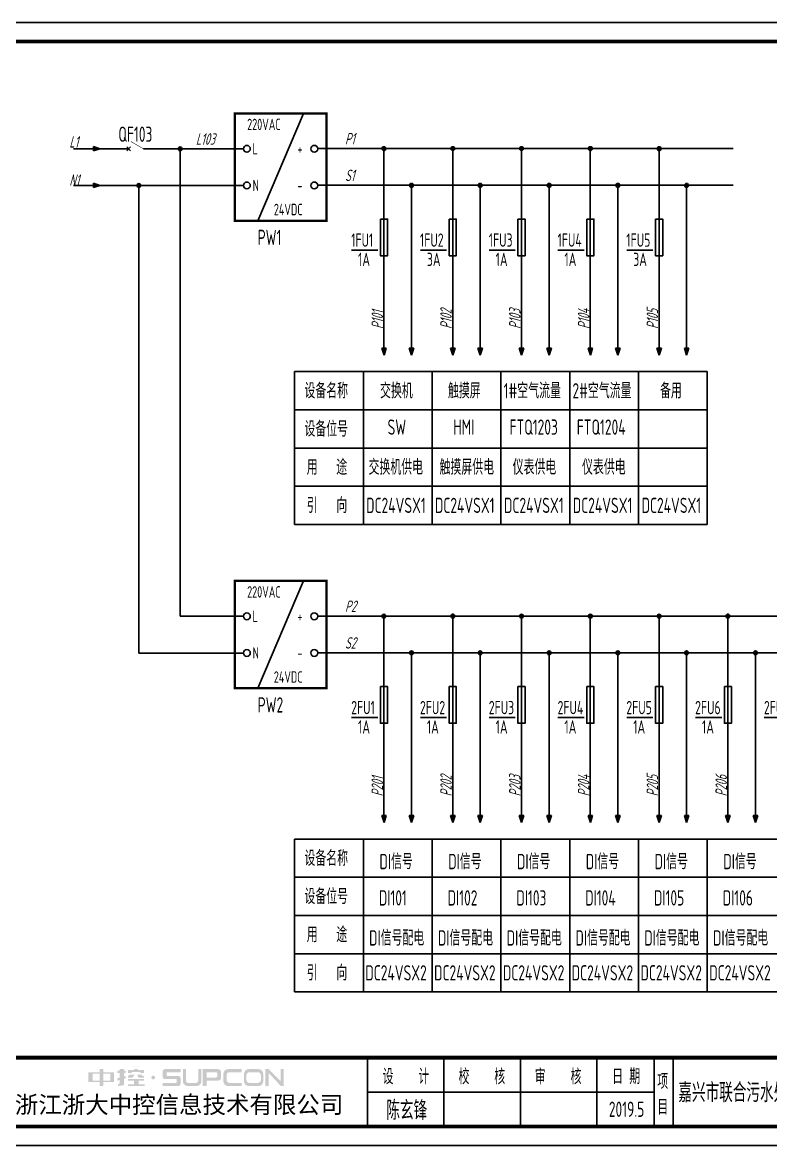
# Model space of a CAD drawing. Header units: millimetres. Extents: x 30557 to 235556, y -116603 to -73383.
# Drawn here: x 59918 to 61875, y -76323 to -73383 of the extents above; entities that cross this region are included whole.
import ezdxf
from ezdxf.enums import TextEntityAlignment as Align

# ---------------------------------------------------------------- set-up
doc = ezdxf.new("R2010")
doc.units = ezdxf.units.MM
doc.layers.add('1', color=3, linetype='Continuous')
doc.layers.add('AXIS', color=4, linetype='Continuous')
doc.layers.add('_Drawing', color=7, linetype='Continuous', lineweight=25)
doc.styles.add('supcon', font='sceie.shx', dxfattribs={"width": 0.75, "height": 40, "bigfont": 'sceic.shx'})
doc.styles.add('Title', font='', dxfattribs={"height": 45})
doc.styles.get('Title').set_extended_font_data('SimHei')

# ---------------------------------------------------------------- blocks, each defined once
blk = doc.blocks.new('中控·SUPCON')
at = {"linetype": 'Continuous'}
h = blk.add_hatch(color=2, dxfattribs=at)
h.dxf.hatch_style = 1
h.paths.add_polyline_path([(34, 33), (20, 33), (20, 37), (15, 37), (15, 36), (15, 33), (0, 33), (0, 20), (13, 20), (15, 20), (15, 15), (20, 15), (20, 20), (22, 20), (34, 20)])
h.paths.add_polyline_path([(20, 30), (20, 31), (29, 31), (29, 22), (20, 22)], flags=16)
h.paths.add_polyline_path([(15, 30), (15, 22), (6, 22), (6, 31), (15, 31)], flags=16)
h.paths.add_polyline_path([(47, 32), (49, 32), (49, 35), (47, 35), (47, 37), (41, 37), (41, 35), (38, 35), (38, 32), (41, 32), (41, 25.8), (38, 25), (38, 22), (41, 22.8), (41, 18.3), (39, 17), (39, 15), (47, 16), (47, 24.5), (49, 25), (49, 28), (47, 27.5)])
h.paths.add_polyline_path([(61, 30), (55, 30), (52, 28), (52, 26), (58, 26)])
h.paths.add_polyline_path([(73, 28), (71, 28), (70, 30), (64, 30), (66, 26), (73, 26)])
h.paths.add_polyline_path([(73, 36), (64.6, 36), (64.6, 37), (60.4, 37), (60.4, 36), (52, 36), (52, 32), (56.8, 32), (56.8, 33.1), (68.2, 33.1), (68.2, 32), (73, 32)])
h.paths.add_polyline_path([(66, 22), (73, 22), (73, 24), (52, 24), (52, 22), (60, 22), (60, 17), (52, 17), (52, 15), (74, 15), (74, 17), (66, 17)])
h.paths.add_polyline_path([(82.7, 26.1, 1), (87.6, 26.1, 1)])
h.paths.add_polyline_path([(118, 28), (103.5, 28, -0.414214), (102.5, 29), (102.5, 32, -0.414214), (103.5, 33), (121, 33), (121, 37), (100.5, 37, 0.414214), (97.5, 34), (97.5, 27, 0.414214), (100.5, 24), (115, 24, -0.414214), (116, 23), (116, 20, -0.414214), (115, 19), (97.5, 19), (97.5, 15), (118, 15, 0.414214), (121, 18), (121, 25, 0.414214)])
h.paths.add_polyline_path([(128, 37), (124, 37), (124, 36), (124, 21, 0.414214), (130, 15), (142, 15, 0.414214), (148, 21), (148, 37), (144, 37), (144, 22, -0.414214), (141, 19), (131, 19, -0.414214), (128, 22)])
h.paths.add_polyline_path([(174, 26), (174, 33, 0.414214), (170, 37), (150, 37), (150, 36), (150, 15), (155, 15), (155, 22), (170, 22, 0.414214)])
h.paths.add_polyline_path([(167, 26), (155, 26), (155, 33), (167, 33, -0.414214), (169, 31), (169, 28, -0.414214)], flags=16)
h.paths.add_polyline_path([(201, 19), (185, 19, -0.414214), (181, 23), (181, 29, -0.414214), (185, 33), (201, 33), (201, 37), (183, 37, 0.414214), (177, 31), (177, 21, 0.414214), (183, 15), (201, 15)])
h.paths.add_polyline_path([(229, 21), (229, 31, 0.414214), (223, 37), (210, 37, 0.414214), (204, 31), (204, 21, 0.414214), (210, 15), (223, 15, 0.414214)])
h.paths.add_polyline_path([(207, 23), (207, 29, -0.414214), (211, 33), (222, 33, -0.414214), (226, 29), (226, 23, -0.414214), (222, 19), (211, 19, -0.414214)], flags=16)
h.paths.add_polyline_path([(236, 32.1), (252, 15), (256, 15), (256, 37), (252, 37), (252, 21), (236, 37), (232, 37), (232, 36), (232, 15), (236, 15)])
h = blk.add_hatch(color=2, dxfattribs=at)
h.dxf.hatch_style = 1
h.paths.add_polyline_path([(34, 33), (20, 33), (20, 37), (15, 37), (15, 36), (15, 33), (0, 33), (0, 20), (13, 20), (15, 20), (15, 15), (20, 15), (20, 20), (22, 20), (34, 20)])
h.paths.add_polyline_path([(20, 30), (20, 31), (29, 31), (29, 22), (20, 22)], flags=16)
h.paths.add_polyline_path([(15, 30), (15, 22), (6, 22), (6, 31), (15, 31)], flags=16)
h.paths.add_polyline_path([(47, 32), (49, 32), (49, 35), (47, 35), (47, 37), (41, 37), (41, 35), (38, 35), (38, 32), (41, 32), (41, 25.8), (38, 25), (38, 22), (41, 22.8), (41, 18.3), (39, 17), (39, 15), (47, 16), (47, 24.5), (49, 25), (49, 28), (47, 27.5)])
h.paths.add_polyline_path([(61, 30), (55, 30), (52, 28), (52, 26), (58, 26)])
h.paths.add_polyline_path([(73, 28), (71, 28), (70, 30), (64, 30), (66, 26), (73, 26)])
h.paths.add_polyline_path([(73, 36), (64.6, 36), (64.6, 37), (60.4, 37), (60.4, 36), (52, 36), (52, 32), (56.8, 32), (56.8, 33.1), (68.2, 33.1), (68.2, 32), (73, 32)])
h.paths.add_polyline_path([(66, 22), (73, 22), (73, 24), (52, 24), (52, 22), (60, 22), (60, 17), (52, 17), (52, 15), (74, 15), (74, 17), (66, 17)])
h.paths.add_polyline_path([(82.7, 26.1, 1), (87.6, 26.1, 1)])
h.paths.add_polyline_path([(118, 28), (103.5, 28, -0.414214), (102.5, 29), (102.5, 32, -0.414214), (103.5, 33), (121, 33), (121, 37), (100.5, 37, 0.414214), (97.5, 34), (97.5, 27, 0.414214), (100.5, 24), (115, 24, -0.414214), (116, 23), (116, 20, -0.414214), (115, 19), (97.5, 19), (97.5, 15), (118, 15, 0.414214), (121, 18), (121, 25, 0.414214)])
h.paths.add_polyline_path([(128, 37), (124, 37), (124, 36), (124, 21, 0.414214), (130, 15), (142, 15, 0.414214), (148, 21), (148, 37), (144, 37), (144, 22, -0.414214), (141, 19), (131, 19, -0.414214), (128, 22)])
h.paths.add_polyline_path([(174, 26), (174, 33, 0.414214), (170, 37), (150, 37), (150, 36), (150, 15), (155, 15), (155, 22), (170, 22, 0.414214)])
h.paths.add_polyline_path([(167, 26), (155, 26), (155, 33), (167, 33, -0.414214), (169, 31), (169, 28, -0.414214)], flags=16)
h.paths.add_polyline_path([(201, 19), (185, 19, -0.414214), (181, 23), (181, 29, -0.414214), (185, 33), (201, 33), (201, 37), (183, 37, 0.414214), (177, 31), (177, 21, 0.414214), (183, 15), (201, 15)])
h.paths.add_polyline_path([(229, 21), (229, 31, 0.414214), (223, 37), (210, 37, 0.414214), (204, 31), (204, 21, 0.414214), (210, 15), (223, 15, 0.414214)])
h.paths.add_polyline_path([(207, 23), (207, 29, -0.414214), (211, 33), (222, 33, -0.414214), (226, 29), (226, 23, -0.414214), (222, 19), (211, 19, -0.414214)], flags=16)
h.paths.add_polyline_path([(236, 32.1), (252, 15), (256, 15), (256, 37), (252, 37), (252, 21), (236, 37), (232, 37), (232, 36), (232, 15), (236, 15)])
h = blk.add_hatch(color=2, dxfattribs=at)
h.dxf.hatch_style = 1
h.paths.add_polyline_path([(34, 33), (20, 33), (20, 37), (15, 37), (15, 36), (15, 33), (0, 33), (0, 20), (13, 20), (15, 20), (15, 15), (20, 15), (20, 20), (22, 20), (34, 20)])
h.paths.add_polyline_path([(20, 30), (20, 31), (29, 31), (29, 22), (20, 22)], flags=16)
h.paths.add_polyline_path([(15, 30), (15, 22), (6, 22), (6, 31), (15, 31)], flags=16)
h.paths.add_polyline_path([(47, 32), (49, 32), (49, 35), (47, 35), (47, 37), (41, 37), (41, 35), (38, 35), (38, 32), (41, 32), (41, 25.8), (38, 25), (38, 22), (41, 22.8), (41, 18.3), (39, 17), (39, 15), (47, 16), (47, 24.5), (49, 25), (49, 28), (47, 27.5)])
h.paths.add_polyline_path([(61, 30), (55, 30), (52, 28), (52, 26), (58, 26)])
h.paths.add_polyline_path([(73, 28), (71, 28), (70, 30), (64, 30), (66, 26), (73, 26)])
h.paths.add_polyline_path([(73, 36), (64.6, 36), (64.6, 37), (60.4, 37), (60.4, 36), (52, 36), (52, 32), (56.8, 32), (56.8, 33.1), (68.2, 33.1), (68.2, 32), (73, 32)])
h.paths.add_polyline_path([(66, 22), (73, 22), (73, 24), (52, 24), (52, 22), (60, 22), (60, 17), (52, 17), (52, 15), (74, 15), (74, 17), (66, 17)])
h.paths.add_polyline_path([(82.7, 26.1, 1), (87.6, 26.1, 1)])
h.paths.add_polyline_path([(118, 28), (103.5, 28, -0.414214), (102.5, 29), (102.5, 32, -0.414214), (103.5, 33), (121, 33), (121, 37), (100.5, 37, 0.414214), (97.5, 34), (97.5, 27, 0.414214), (100.5, 24), (115, 24, -0.414214), (116, 23), (116, 20, -0.414214), (115, 19), (97.5, 19), (97.5, 15), (118, 15, 0.414214), (121, 18), (121, 25, 0.414214)])
h.paths.add_polyline_path([(128, 37), (124, 37), (124, 36), (124, 21, 0.414214), (130, 15), (142, 15, 0.414214), (148, 21), (148, 37), (144, 37), (144, 22, -0.414214), (141, 19), (131, 19, -0.414214), (128, 22)])
h.paths.add_polyline_path([(174, 26), (174, 33, 0.414214), (170, 37), (150, 37), (150, 36), (150, 15), (155, 15), (155, 22), (170, 22, 0.414214)])
h.paths.add_polyline_path([(167, 26), (155, 26), (155, 33), (167, 33, -0.414214), (169, 31), (169, 28, -0.414214)], flags=16)
h.paths.add_polyline_path([(201, 19), (185, 19, -0.414214), (181, 23), (181, 29, -0.414214), (185, 33), (201, 33), (201, 37), (183, 37, 0.414214), (177, 31), (177, 21, 0.414214), (183, 15), (201, 15)])
h.paths.add_polyline_path([(229, 21), (229, 31, 0.414214), (223, 37), (210, 37, 0.414214), (204, 31), (204, 21, 0.414214), (210, 15), (223, 15, 0.414214)])
h.paths.add_polyline_path([(207, 23), (207, 29, -0.414214), (211, 33), (222, 33, -0.414214), (226, 29), (226, 23, -0.414214), (222, 19), (211, 19, -0.414214)], flags=16)
h.paths.add_polyline_path([(236, 32.1), (252, 15), (256, 15), (256, 37), (252, 37), (252, 21), (236, 37), (232, 37), (232, 36), (232, 15), (236, 15)])
h = blk.add_hatch(color=2, dxfattribs=at)
h.dxf.hatch_style = 1
h.paths.add_polyline_path([(34, 33), (20, 33), (20, 37), (15, 37), (15, 36), (15, 33), (0, 33), (0, 20), (13, 20), (15, 20), (15, 15), (20, 15), (20, 20), (22, 20), (34, 20)])
h.paths.add_polyline_path([(20, 30), (20, 31), (29, 31), (29, 22), (20, 22)], flags=16)
h.paths.add_polyline_path([(15, 30), (15, 22), (6, 22), (6, 31), (15, 31)], flags=16)
h.paths.add_polyline_path([(47, 32), (49, 32), (49, 35), (47, 35), (47, 37), (41, 37), (41, 35), (38, 35), (38, 32), (41, 32), (41, 25.8), (38, 25), (38, 22), (41, 22.8), (41, 18.3), (39, 17), (39, 15), (47, 16), (47, 24.5), (49, 25), (49, 28), (47, 27.5)])
h.paths.add_polyline_path([(61, 30), (55, 30), (52, 28), (52, 26), (58, 26)])
h.paths.add_polyline_path([(73, 28), (71, 28), (70, 30), (64, 30), (66, 26), (73, 26)])
h.paths.add_polyline_path([(73, 36), (64.6, 36), (64.6, 37), (60.4, 37), (60.4, 36), (52, 36), (52, 32), (56.8, 32), (56.8, 33.1), (68.2, 33.1), (68.2, 32), (73, 32)])
h.paths.add_polyline_path([(66, 22), (73, 22), (73, 24), (52, 24), (52, 22), (60, 22), (60, 17), (52, 17), (52, 15), (74, 15), (74, 17), (66, 17)])
h.paths.add_polyline_path([(82.7, 26.1, 1), (87.6, 26.1, 1)])
h.paths.add_polyline_path([(118, 28), (103.5, 28, -0.414214), (102.5, 29), (102.5, 32, -0.414214), (103.5, 33), (121, 33), (121, 37), (100.5, 37, 0.414214), (97.5, 34), (97.5, 27, 0.414214), (100.5, 24), (115, 24, -0.414214), (116, 23), (116, 20, -0.414214), (115, 19), (97.5, 19), (97.5, 15), (118, 15, 0.414214), (121, 18), (121, 25, 0.414214)])
h.paths.add_polyline_path([(128, 37), (124, 37), (124, 36), (124, 21, 0.414214), (130, 15), (142, 15, 0.414214), (148, 21), (148, 37), (144, 37), (144, 22, -0.414214), (141, 19), (131, 19, -0.414214), (128, 22)])
h.paths.add_polyline_path([(174, 26), (174, 33, 0.414214), (170, 37), (150, 37), (150, 36), (150, 15), (155, 15), (155, 22), (170, 22, 0.414214)])
h.paths.add_polyline_path([(167, 26), (155, 26), (155, 33), (167, 33, -0.414214), (169, 31), (169, 28, -0.414214)], flags=16)
h.paths.add_polyline_path([(201, 19), (185, 19, -0.414214), (181, 23), (181, 29, -0.414214), (185, 33), (201, 33), (201, 37), (183, 37, 0.414214), (177, 31), (177, 21, 0.414214), (183, 15), (201, 15)])
h.paths.add_polyline_path([(229, 21), (229, 31, 0.414214), (223, 37), (210, 37, 0.414214), (204, 31), (204, 21, 0.414214), (210, 15), (223, 15, 0.414214)])
h.paths.add_polyline_path([(207, 23), (207, 29, -0.414214), (211, 33), (222, 33, -0.414214), (226, 29), (226, 23, -0.414214), (222, 19), (211, 19, -0.414214)], flags=16)
h.paths.add_polyline_path([(236, 32.1), (252, 15), (256, 15), (256, 37), (252, 37), (252, 21), (236, 37), (232, 37), (232, 36), (232, 15), (236, 15)])
h = blk.add_hatch(color=2, dxfattribs=at)
h.dxf.hatch_style = 1
h.paths.add_polyline_path([(34, 33), (20, 33), (20, 37), (15, 37), (15, 36), (15, 33), (0, 33), (0, 20), (13, 20), (15, 20), (15, 15), (20, 15), (20, 20), (22, 20), (34, 20)])
h.paths.add_polyline_path([(20, 30), (20, 31), (29, 31), (29, 22), (20, 22)], flags=16)
h.paths.add_polyline_path([(15, 30), (15, 22), (6, 22), (6, 31), (15, 31)], flags=16)
h.paths.add_polyline_path([(47, 32), (49, 32), (49, 35), (47, 35), (47, 37), (41, 37), (41, 35), (38, 35), (38, 32), (41, 32), (41, 25.8), (38, 25), (38, 22), (41, 22.8), (41, 18.3), (39, 17), (39, 15), (47, 16), (47, 24.5), (49, 25), (49, 28), (47, 27.5)])
h.paths.add_polyline_path([(61, 30), (55, 30), (52, 28), (52, 26), (58, 26)])
h.paths.add_polyline_path([(73, 28), (71, 28), (70, 30), (64, 30), (66, 26), (73, 26)])
h.paths.add_polyline_path([(73, 36), (64.6, 36), (64.6, 37), (60.4, 37), (60.4, 36), (52, 36), (52, 32), (56.8, 32), (56.8, 33.1), (68.2, 33.1), (68.2, 32), (73, 32)])
h.paths.add_polyline_path([(66, 22), (73, 22), (73, 24), (52, 24), (52, 22), (60, 22), (60, 17), (52, 17), (52, 15), (74, 15), (74, 17), (66, 17)])
h.paths.add_polyline_path([(82.7, 26.1, 1), (87.6, 26.1, 1)])
h.paths.add_polyline_path([(118, 28), (103.5, 28, -0.414214), (102.5, 29), (102.5, 32, -0.414214), (103.5, 33), (121, 33), (121, 37), (100.5, 37, 0.414214), (97.5, 34), (97.5, 27, 0.414214), (100.5, 24), (115, 24, -0.414214), (116, 23), (116, 20, -0.414214), (115, 19), (97.5, 19), (97.5, 15), (118, 15, 0.414214), (121, 18), (121, 25, 0.414214)])
h.paths.add_polyline_path([(128, 37), (124, 37), (124, 36), (124, 21, 0.414214), (130, 15), (142, 15, 0.414214), (148, 21), (148, 37), (144, 37), (144, 22, -0.414214), (141, 19), (131, 19, -0.414214), (128, 22)])
h.paths.add_polyline_path([(174, 26), (174, 33, 0.414214), (170, 37), (150, 37), (150, 36), (150, 15), (155, 15), (155, 22), (170, 22, 0.414214)])
h.paths.add_polyline_path([(167, 26), (155, 26), (155, 33), (167, 33, -0.414214), (169, 31), (169, 28, -0.414214)], flags=16)
h.paths.add_polyline_path([(201, 19), (185, 19, -0.414214), (181, 23), (181, 29, -0.414214), (185, 33), (201, 33), (201, 37), (183, 37, 0.414214), (177, 31), (177, 21, 0.414214), (183, 15), (201, 15)])
h.paths.add_polyline_path([(229, 21), (229, 31, 0.414214), (223, 37), (210, 37, 0.414214), (204, 31), (204, 21, 0.414214), (210, 15), (223, 15, 0.414214)])
h.paths.add_polyline_path([(207, 23), (207, 29, -0.414214), (211, 33), (222, 33, -0.414214), (226, 29), (226, 23, -0.414214), (222, 19), (211, 19, -0.414214)], flags=16)
h.paths.add_polyline_path([(236, 32.1), (252, 15), (256, 15), (256, 37), (252, 37), (252, 21), (236, 37), (232, 37), (232, 36), (232, 15), (236, 15)])
h = blk.add_hatch(color=2, dxfattribs=at)
h.dxf.hatch_style = 1
h.paths.add_polyline_path([(34, 33), (20, 33), (20, 37), (15, 37), (15, 36), (15, 33), (0, 33), (0, 20), (13, 20), (15, 20), (15, 15), (20, 15), (20, 20), (22, 20), (34, 20)])
h.paths.add_polyline_path([(20, 30), (20, 31), (29, 31), (29, 22), (20, 22)], flags=16)
h.paths.add_polyline_path([(15, 30), (15, 22), (6, 22), (6, 31), (15, 31)], flags=16)
h.paths.add_polyline_path([(47, 32), (49, 32), (49, 35), (47, 35), (47, 37), (41, 37), (41, 35), (38, 35), (38, 32), (41, 32), (41, 25.8), (38, 25), (38, 22), (41, 22.8), (41, 18.3), (39, 17), (39, 15), (47, 16), (47, 24.5), (49, 25), (49, 28), (47, 27.5)])
h.paths.add_polyline_path([(61, 30), (55, 30), (52, 28), (52, 26), (58, 26)])
h.paths.add_polyline_path([(73, 28), (71, 28), (70, 30), (64, 30), (66, 26), (73, 26)])
h.paths.add_polyline_path([(73, 36), (64.6, 36), (64.6, 37), (60.4, 37), (60.4, 36), (52, 36), (52, 32), (56.8, 32), (56.8, 33.1), (68.2, 33.1), (68.2, 32), (73, 32)])
h.paths.add_polyline_path([(66, 22), (73, 22), (73, 24), (52, 24), (52, 22), (60, 22), (60, 17), (52, 17), (52, 15), (74, 15), (74, 17), (66, 17)])
h.paths.add_polyline_path([(82.7, 26.1, 1), (87.6, 26.1, 1)])
h.paths.add_polyline_path([(118, 28), (103.5, 28, -0.414214), (102.5, 29), (102.5, 32, -0.414214), (103.5, 33), (121, 33), (121, 37), (100.5, 37, 0.414214), (97.5, 34), (97.5, 27, 0.414214), (100.5, 24), (115, 24, -0.414214), (116, 23), (116, 20, -0.414214), (115, 19), (97.5, 19), (97.5, 15), (118, 15, 0.414214), (121, 18), (121, 25, 0.414214)])
h.paths.add_polyline_path([(128, 37), (124, 37), (124, 36), (124, 21, 0.414214), (130, 15), (142, 15, 0.414214), (148, 21), (148, 37), (144, 37), (144, 22, -0.414214), (141, 19), (131, 19, -0.414214), (128, 22)])
h.paths.add_polyline_path([(174, 26), (174, 33, 0.414214), (170, 37), (150, 37), (150, 36), (150, 15), (155, 15), (155, 22), (170, 22, 0.414214)])
h.paths.add_polyline_path([(167, 26), (155, 26), (155, 33), (167, 33, -0.414214), (169, 31), (169, 28, -0.414214)], flags=16)
h.paths.add_polyline_path([(201, 19), (185, 19, -0.414214), (181, 23), (181, 29, -0.414214), (185, 33), (201, 33), (201, 37), (183, 37, 0.414214), (177, 31), (177, 21, 0.414214), (183, 15), (201, 15)])
h.paths.add_polyline_path([(229, 21), (229, 31, 0.414214), (223, 37), (210, 37, 0.414214), (204, 31), (204, 21, 0.414214), (210, 15), (223, 15, 0.414214)])
h.paths.add_polyline_path([(207, 23), (207, 29, -0.414214), (211, 33), (222, 33, -0.414214), (226, 29), (226, 23, -0.414214), (222, 19), (211, 19, -0.414214)], flags=16)
h.paths.add_polyline_path([(236, 32.1), (252, 15), (256, 15), (256, 37), (252, 37), (252, 21), (236, 37), (232, 37), (232, 36), (232, 15), (236, 15)])
blk = doc.blocks.new('supcon图框')
at = {"linetype": 'Continuous'}
for p, q in [((6145.7, 4361.7), (1987.7, 4361.7)), ((1987.7, 1421.7), (6145.7, 1421.7))]:
    blk.add_line(p, q, dxfattribs=at)
for p, q in [((3145.7, 1651.7), (3145.7, 1471.7)), ((3345.7, 1651.7), (3345.7, 1471.7)), ((3545.7, 1651.7), (3545.7, 1471.7)), ((3745.7, 1651.7), (3745.7, 1471.7)), ((3895.7, 1651.7), (3895.7, 1471.7)), ((3945.7, 1651.7), (3945.7, 1471.7)), ((3145.7, 1561.7), (3895.7, 1561.7))]:
    blk.add_line(p, q)
at = {"linetype": 'Continuous', "const_width": 10}
blk.add_lwpolyline([(2195.7, 4311.7), (6095.7, 4311.7), (6095.7, 1471.7), (2195.7, 1471.7)], close=True, dxfattribs=at)
blk.add_lwpolyline([(2195.7, 1651.7), (6095.7, 1651.7)], dxfattribs=at)
at = {"linetype": 'Continuous', "xscale": 2, "yscale": 2, "zscale": 2}
blk.add_blockref('中控·SUPCON', (2414.6, 1547.7), dxfattribs=at)
at = {"style": 'supcon', "width": 0.75}
for s, p in [('设    计', (3246.2, 1604.2)), ('校    核', (3444.8, 1604.2)), ('审    核', (3644.5, 1604.2)), ('日 期', (3822.5, 1604.2)), ('项', (3918.2, 1590.7)), ('目', (3918.2, 1522.9))]:
    blk.add_text(s, height=40, dxfattribs=at).set_placement(p, align=Align.MIDDLE)
at = {"style": 'Title'}
blk.add_text('浙江浙大中控信息技术有限公司', height=45, dxfattribs=at).set_placement((2222.8, 1506.2))

msp = doc.modelspace()

# ---------------------------------------------------------------- hatches: boundary and pattern name
h = msp.add_hatch(color=256)
h.dxf.hatch_style = 1
h.paths.add_polyline_path([(60335.3, -73713.7, 1), (60325.3, -73713.7, 1)])
h = msp.add_hatch(color=256)
h.dxf.hatch_style = 1
h.paths.add_polyline_path([(60868.9, -73713.2, 1), (60858.9, -73713.2, 1)])
h = msp.add_hatch(color=256)
h.dxf.hatch_style = 1
h.paths.add_polyline_path([(61048.9, -73713.2, 1), (61038.9, -73713.2, 1)])
h = msp.add_hatch(color=256)
h.dxf.hatch_style = 1
h.paths.add_polyline_path([(61228.9, -73713.2, 1), (61218.9, -73713.2, 1)])
h = msp.add_hatch(color=256)
h.dxf.hatch_style = 1
h.paths.add_polyline_path([(61408.9, -73713.2, 1), (61398.9, -73713.2, 1)])
h = msp.add_hatch(color=256)
h.dxf.hatch_style = 1
h.paths.add_polyline_path([(61588.9, -73713.3, 1), (61578.9, -73713.3, 1)])
h = msp.add_hatch(color=256)
h.dxf.hatch_style = 1
h.paths.add_polyline_path([(60227.3, -73809.7, 1), (60217.3, -73809.7, 1)])
h = msp.add_hatch(color=256)
h.dxf.hatch_style = 1
h.paths.add_polyline_path([(60940.9, -73809.3, 1), (60930.9, -73809.3, 1)])
h = msp.add_hatch(color=256)
h.dxf.hatch_style = 1
h.paths.add_polyline_path([(61120.9, -73809.3, 1), (61110.9, -73809.3, 1)])
h = msp.add_hatch(color=256)
h.dxf.hatch_style = 1
h.paths.add_polyline_path([(61300.9, -73809.3, 1), (61290.9, -73809.3, 1)])
h = msp.add_hatch(color=256)
h.dxf.hatch_style = 1
h.paths.add_polyline_path([(61480.9, -73809.3, 1), (61470.9, -73809.3, 1)])
h = msp.add_hatch(color=256)
h.dxf.hatch_style = 1
h.paths.add_polyline_path([(61660.9, -73809.4, 1), (61650.9, -73809.4, 1)])
h = msp.add_hatch(color=256)
h.dxf.hatch_style = 1
h.paths.add_polyline_path([(60868.9, -74937.1, 1), (60858.9, -74937.1, 1)])
h = msp.add_hatch(color=256)
h.dxf.hatch_style = 1
h.paths.add_polyline_path([(61048.9, -74936.9, 1), (61038.9, -74936.9, 1)])
h = msp.add_hatch(color=256)
h.dxf.hatch_style = 1
h.paths.add_polyline_path([(61228.9, -74937.1, 1), (61218.9, -74937.1, 1)])
h = msp.add_hatch(color=256)
h.dxf.hatch_style = 1
h.paths.add_polyline_path([(61408.9, -74937.1, 1), (61398.9, -74937.1, 1)])
h = msp.add_hatch(color=256)
h.dxf.hatch_style = 1
h.paths.add_polyline_path([(61588.9, -74937.1, 1), (61578.9, -74937.1, 1)])
h = msp.add_hatch(color=256)
h.dxf.hatch_style = 1
h.paths.add_polyline_path([(61768.9, -74936.9, 1), (61758.9, -74936.9, 1)])
h = msp.add_hatch(color=256)
h.dxf.hatch_style = 1
h.paths.add_polyline_path([(60940.9, -75033.1, 1), (60930.9, -75033.1, 1)])
h = msp.add_hatch(color=256)
h.dxf.hatch_style = 1
h.paths.add_polyline_path([(61120.9, -75033.1, 1), (61110.9, -75033.1, 1)])
h = msp.add_hatch(color=256)
h.dxf.hatch_style = 1
h.paths.add_polyline_path([(61300.9, -75033.1, 1), (61290.9, -75033.1, 1)])
h = msp.add_hatch(color=256)
h.dxf.hatch_style = 1
h.paths.add_polyline_path([(61480.9, -75033.1, 1), (61470.9, -75033.1, 1)])
h = msp.add_hatch(color=256)
h.dxf.hatch_style = 1
h.paths.add_polyline_path([(61660.9, -75033.1, 1), (61650.9, -75033.1, 1)])
h = msp.add_hatch(color=256)
h.dxf.hatch_style = 1
h.paths.add_polyline_path([(61840.9, -75033.1, 1), (61830.9, -75033.1, 1)])
at = {"layer": '1'}
for color, points in [(1, [(60103.6, -73713.7), (60103.6, -73719.3), (60120.5, -73713.7), (60103.6, -73708)]), (150, [(60103.6, -73804), (60103.6, -73809.7), (60103.6, -73815.3), (60120.5, -73809.7)]), (37, [(60864, -74235.6), (60858, -74235.6), (60864, -74253.6), (60870, -74235.6)]), (5, [(60941.9, -74235.6), (60935.9, -74235.6), (60929.9, -74235.6), (60935.9, -74253.6)]), (37, [(61044, -74235.6), (61038, -74235.6), (61044, -74253.6), (61050, -74235.6)]), (5, [(61121.9, -74235.6), (61115.9, -74235.6), (61109.9, -74235.6), (61115.9, -74253.6)]), (37, [(61224, -74235.6), (61218, -74235.6), (61224, -74253.6), (61230, -74235.6)]), (5, [(61301.9, -74235.6), (61295.9, -74235.6), (61289.9, -74235.6), (61295.9, -74253.6)]), (37, [(61404, -74235.6), (61398, -74235.6), (61404, -74253.6), (61410, -74235.6)]), (5, [(61481.9, -74235.6), (61475.9, -74235.6), (61469.9, -74235.6), (61475.9, -74253.6)]), (37, [(61584, -74235.6), (61578, -74235.6), (61584, -74253.6), (61590, -74235.6)]), (5, [(61661.9, -74235.6), (61655.9, -74235.6), (61649.9, -74235.6), (61655.9, -74253.6)]), (37, [(60864, -75459.4), (60858, -75459.4), (60864, -75477.4), (60870, -75459.4)]), (5, [(60941.9, -75459.4), (60935.9, -75459.4), (60929.9, -75459.4), (60935.9, -75477.4)]), (37, [(61044, -75459.4), (61038, -75459.4), (61044, -75477.4), (61050, -75459.4)]), (5, [(61121.9, -75459.4), (61115.9, -75459.4), (61109.9, -75459.4), (61115.9, -75477.4)]), (37, [(61224, -75459.4), (61218, -75459.4), (61224, -75477.4), (61230, -75459.4)]), (5, [(61301.9, -75459.4), (61295.9, -75459.4), (61289.9, -75459.4), (61295.9, -75477.4)]), (37, [(61404, -75459.4), (61398, -75459.4), (61404, -75477.4), (61410, -75459.4)]), (5, [(61481.9, -75459.4), (61475.9, -75459.4), (61469.9, -75459.4), (61475.9, -75477.4)]), (37, [(61584, -75459.4), (61578, -75459.4), (61584, -75477.4), (61590, -75459.4)]), (5, [(61661.9, -75459.4), (61655.9, -75459.4), (61649.9, -75459.4), (61655.9, -75477.4)]), (37, [(61764, -75459.4), (61758, -75459.4), (61764, -75477.4), (61770, -75459.4)]), (5, [(61841.9, -75459.4), (61835.9, -75459.4), (61829.9, -75459.4), (61835.9, -75477.4)])]:
    msp.add_hatch(color=color, dxfattribs=at).paths.add_polyline_path(points)

# ---------------------------------------------------------------- linework, layer by layer
at = {"color": 1, "lineweight": -3}
msp.add_line((60184.8, -73713.7), (60051.4, -73713.7), dxfattribs=at)
at = {"color": 1, "linetype": 'Continuous'}
msp.add_line((60330.3, -74937.5), (60330.3, -73713.7), dxfattribs=at)
at = {"color": 150}
msp.add_line((60496.1, -73809.7), (60051.4, -73809.7), dxfattribs=at)
at = {"color": 150, "linetype": 'Continuous'}
msp.add_line((60222.3, -75033.8), (60222.3, -73809.7), dxfattribs=at)
for p, q in [((60779.2, -73979.1), (60847.6, -73979.1)), ((60959.2, -73979.1), (61027.6, -73979.1)), ((61139.2, -73979.1), (61207.6, -73979.1)), ((61319.2, -73979.1), (61387.6, -73979.1)), ((61499.2, -73979.1), (61567.6, -73979.1)), ((60779.2, -75202.8), (60847.6, -75202.8)), ((60959.2, -75202.8), (61027.6, -75202.8)), ((61139.2, -75202.8), (61207.6, -75202.8)), ((61319.2, -75202.8), (61387.6, -75202.8)), ((61499.2, -75202.8), (61567.6, -75202.8)), ((61679.2, -75202.8), (61747.6, -75202.8)), ((61859.2, -75202.8), (61927.6, -75202.8))]:
    msp.add_line(p, q)
at = {"linetype": 'Continuous'}
for p, q in [((60629.9, -74297), (61709.9, -74297)), ((60629.9, -74297), (60629.9, -74697)), ((60809.9, -74297), (60809.9, -74697)), ((60989.9, -74297), (60989.9, -74697)), ((61169.9, -74697), (61169.9, -74297)), ((61169.9, -74297), (61169.9, -74697)), ((61169.9, -74297), (61169.9, -74697)), ((61349.9, -74297), (61349.9, -74697)), ((61349.9, -74297), (61349.9, -74697)), ((61529.9, -74297), (61529.9, -74697)), ((61709.9, -74297), (61709.9, -74697)), ((60629.9, -74397), (61709.9, -74397)), ((60629.9, -74497), (61709.9, -74497)), ((60629.9, -74597), (61709.9, -74597)), ((60629.9, -74697), (61709.9, -74697)), ((60629.9, -75520.8), (63509.9, -75520.8)), ((60629.9, -75520.8), (60629.9, -75920.8)), ((60809.9, -75520.8), (60809.9, -75920.8)), ((60809.9, -75920.8), (60809.9, -75520.8)), ((60629.9, -75920.8), (63509.9, -75920.8))]:
    msp.add_line(p, q, dxfattribs=at)
at = {"color": 7, "linetype": 'Continuous'}
for p, q in [((60989.9, -75920.8), (60989.9, -75520.8)), ((60989.9, -75520.8), (60989.9, -75920.8)), ((61169.9, -75920.8), (61169.9, -75520.8)), ((61169.9, -75520.8), (61169.9, -75920.8)), ((61349.9, -75920.8), (61349.9, -75520.8)), ((61349.9, -75520.8), (61349.9, -75920.8)), ((61529.9, -75920.8), (61529.9, -75520.8)), ((61529.9, -75520.8), (61529.9, -75920.8)), ((61709.9, -75920.8), (61709.9, -75520.8)), ((61709.9, -75520.8), (61709.9, -75920.8)), ((60629.9, -75620.8), (63509.9, -75620.8)), ((60629.9, -75720.8), (63509.9, -75720.8)), ((60629.9, -75820.8), (63509.9, -75820.8))]:
    msp.add_line(p, q, dxfattribs=at)
at = {"lineweight": -3, "const_width": 6}
for points in [[(60473.7, -73902.1), (60713.7, -73902.1), (60713.7, -73621.2), (60473.7, -73621.2)], [(60473.7, -75126), (60713.7, -75126), (60713.7, -74845), (60473.7, -74845)]]:
    msp.add_lwpolyline(points, close=True, dxfattribs=at)
at = {"color": 4, "const_width": 1.35}
msp.add_lwpolyline([(60234.5, -73713.7), (60201, -73694.3)], dxfattribs=at)
at = {"color": 4}
for points in [[(60196, -73713.7), (60184.8, -73713.7)], [(60234.5, -73713.7), (60260.2, -73713.7)]]:
    msp.add_lwpolyline(points, dxfattribs=at)
for centre in [(60330.3, -73713.7), (60863.9, -73713.2), (61043.9, -73713.2), (61223.9, -73713.2), (61403.9, -73713.2), (61583.9, -73713.3), (60222.3, -73809.7), (60935.9, -73809.3), (61115.9, -73809.3), (61295.9, -73809.3), (61475.9, -73809.3), (61655.9, -73809.4), (60863.9, -74937.1), (61043.9, -74936.9), (61223.9, -74937.1), (61403.9, -74937.1), (61583.9, -74937.1), (61763.9, -74936.9), (60935.9, -75033.1), (61115.9, -75033.1), (61295.9, -75033.1), (61475.9, -75033.1), (61655.9, -75033.1), (61835.9, -75033.1)]:
    msp.add_circle(centre, 5)
at = {"layer": '1', "color": 7}
for p, q in [((60533.7, -73902.1), (60653.7, -73621.2)), ((60533.7, -75126), (60653.7, -74845))]:
    msp.add_line(p, q, dxfattribs=at)
at = {"layer": '1', "color": 1, "linetype": 'Continuous'}
for p, q in [((60103.6, -73713.7), (60103.6, -73708)), ((60103.6, -73708), (60120.5, -73713.7)), ((60103.6, -73719.3), (60120.5, -73713.7)), ((60103.6, -73713.7), (60103.6, -73719.3))]:
    msp.add_line(p, q, dxfattribs=at)
at = {"layer": '1', "color": 4}
for p, q in [((60200.8, -73718.9), (60191.2, -73708.4)), ((60191.2, -73718.9), (60200.8, -73708.4))]:
    msp.add_line(p, q, dxfattribs=at)
at = {"layer": '1', "color": 37}
for p, q in [((60690.6, -73713.3), (61777.4, -73713.3)), ((60863.9, -73897.5), (60863.9, -73713.2)), ((61043.9, -73897.5), (61043.9, -73713.2)), ((61223.9, -73897.5), (61223.9, -73713.2)), ((61403.9, -73897.5), (61403.9, -73713.2)), ((61583.9, -73897.5), (61583.9, -73713.2)), ((60863.9, -73993.7), (60863.9, -74235.6)), ((61043.9, -73993.7), (61043.9, -74235.6)), ((61223.9, -73993.7), (61223.9, -74235.6)), ((61403.9, -73993.7), (61403.9, -74235.6)), ((61583.9, -73993.7), (61583.9, -74235.6)), ((60690.6, -74937.1), (63538.5, -74937.1)), ((60863.9, -75121.3), (60863.9, -74937)), ((61043.9, -75121.3), (61043.9, -74937)), ((61223.9, -75121.3), (61223.9, -74937)), ((61403.9, -75121.3), (61403.9, -74937)), ((61583.9, -75121.3), (61583.9, -74937)), ((61763.9, -75121.3), (61763.9, -74937)), ((60863.9, -75217.4), (60863.9, -75459.4)), ((61043.9, -75217.4), (61043.9, -75459.4)), ((61223.9, -75217.4), (61223.9, -75459.4)), ((61403.9, -75217.4), (61403.9, -75459.4)), ((61583.9, -75217.4), (61583.9, -75459.4)), ((61763.9, -75217.4), (61763.9, -75459.4))]:
    msp.add_line(p, q, dxfattribs=at)
at = {"layer": '1', "color": 150}
for p, q in [((60103.6, -73804), (60120.4, -73809.7)), ((60103.6, -73809.7), (60103.6, -73804)), ((60103.6, -73804), (60120.5, -73809.7)), ((60103.6, -73809.7), (60103.6, -73815.3)), ((60103.6, -73815.3), (60120.4, -73809.7)), ((60103.6, -73815.3), (60120.5, -73809.7)), ((60222.3, -75033.8), (60496.1, -75033.8))]:
    msp.add_line(p, q, dxfattribs=at)
at = {"layer": '1', "color": 5}
for p, q in [((60690.6, -73809.3), (61777.4, -73809.3)), ((60935.9, -73809.3), (60935.9, -74235.6)), ((61115.9, -73809.3), (61115.9, -74235.6)), ((61295.9, -73809.3), (61295.9, -74235.6)), ((61475.9, -73809.3), (61475.9, -74235.6)), ((61655.9, -73809.3), (61655.9, -74235.6)), ((60935.9, -74235.6), (60929.9, -74235.6)), ((60929.9, -74235.6), (60935.9, -74253.6)), ((60929.9, -74235.6), (60935.9, -74253.6)), ((60941.9, -74235.6), (60935.9, -74253.6)), ((60935.9, -74235.6), (60941.9, -74235.6)), ((60941.9, -74235.6), (60935.9, -74253.6)), ((61115.9, -74235.6), (61109.9, -74235.6)), ((61109.9, -74235.6), (61115.9, -74253.6)), ((61109.9, -74235.6), (61115.9, -74253.6)), ((61121.9, -74235.6), (61115.9, -74253.6)), ((61115.9, -74235.6), (61121.9, -74235.6)), ((61121.9, -74235.6), (61115.9, -74253.6)), ((61295.9, -74235.6), (61289.9, -74235.6)), ((61289.9, -74235.6), (61295.9, -74253.6)), ((61289.9, -74235.6), (61295.9, -74253.6)), ((61301.9, -74235.6), (61295.9, -74253.6)), ((61295.9, -74235.6), (61301.9, -74235.6)), ((61301.9, -74235.6), (61295.9, -74253.6)), ((61475.9, -74235.6), (61469.9, -74235.6)), ((61469.9, -74235.6), (61475.9, -74253.6)), ((61469.9, -74235.6), (61475.9, -74253.6)), ((61481.9, -74235.6), (61475.9, -74253.6)), ((61475.9, -74235.6), (61481.9, -74235.6)), ((61481.9, -74235.6), (61475.9, -74253.6)), ((61655.9, -74235.6), (61649.9, -74235.6)), ((61649.9, -74235.6), (61655.9, -74253.6)), ((61649.9, -74235.6), (61655.9, -74253.6)), ((61661.9, -74235.6), (61655.9, -74253.6)), ((61655.9, -74235.6), (61661.9, -74235.6)), ((61661.9, -74235.6), (61655.9, -74253.6)), ((60690.6, -75033.1), (63538.5, -75033.1)), ((60935.9, -75033.1), (60935.9, -75459.4)), ((61115.9, -75033.1), (61115.9, -75459.4)), ((61295.9, -75033.1), (61295.9, -75459.4)), ((61475.9, -75033.1), (61475.9, -75459.4)), ((61655.9, -75033.1), (61655.9, -75459.4)), ((61835.9, -75033.1), (61835.9, -75459.4)), ((60935.9, -75459.4), (60929.9, -75459.4)), ((60929.9, -75459.4), (60935.9, -75477.4)), ((60929.9, -75459.4), (60935.9, -75477.4)), ((60941.9, -75459.4), (60935.9, -75477.4)), ((60935.9, -75459.4), (60941.9, -75459.4)), ((60941.9, -75459.4), (60935.9, -75477.4)), ((61115.9, -75459.4), (61109.9, -75459.4)), ((61109.9, -75459.4), (61115.9, -75477.4)), ((61109.9, -75459.4), (61115.9, -75477.4)), ((61121.9, -75459.4), (61115.9, -75477.4)), ((61115.9, -75459.4), (61121.9, -75459.4)), ((61121.9, -75459.4), (61115.9, -75477.4)), ((61295.9, -75459.4), (61289.9, -75459.4)), ((61289.9, -75459.4), (61295.9, -75477.4)), ((61289.9, -75459.4), (61295.9, -75477.4)), ((61301.9, -75459.4), (61295.9, -75477.4)), ((61295.9, -75459.4), (61301.9, -75459.4)), ((61301.9, -75459.4), (61295.9, -75477.4)), ((61475.9, -75459.4), (61469.9, -75459.4)), ((61469.9, -75459.4), (61475.9, -75477.4)), ((61469.9, -75459.4), (61475.9, -75477.4)), ((61481.9, -75459.4), (61475.9, -75477.4)), ((61475.9, -75459.4), (61481.9, -75459.4)), ((61481.9, -75459.4), (61475.9, -75477.4)), ((61655.9, -75459.4), (61649.9, -75459.4)), ((61649.9, -75459.4), (61655.9, -75477.4)), ((61649.9, -75459.4), (61655.9, -75477.4)), ((61661.9, -75459.4), (61655.9, -75477.4)), ((61655.9, -75459.4), (61661.9, -75459.4)), ((61661.9, -75459.4), (61655.9, -75477.4)), ((61835.9, -75459.4), (61829.9, -75459.4)), ((61829.9, -75459.4), (61835.9, -75477.4)), ((61829.9, -75459.4), (61835.9, -75477.4)), ((61841.9, -75459.4), (61835.9, -75477.4)), ((61835.9, -75459.4), (61841.9, -75459.4)), ((61841.9, -75459.4), (61835.9, -75477.4))]:
    msp.add_line(p, q, dxfattribs=at)
at = {"layer": '1', "color": 37, "linetype": 'Continuous'}
for p, q in [((60858, -74235.6), (60864, -74253.6)), ((60864, -74235.6), (60858, -74235.6)), ((60864, -74235.6), (60870, -74235.6)), ((60870, -74235.6), (60864, -74253.6)), ((61038, -74235.6), (61044, -74253.6)), ((61044, -74235.6), (61038, -74235.6)), ((61044, -74235.6), (61050, -74235.6)), ((61050, -74235.6), (61044, -74253.6)), ((61218, -74235.6), (61224, -74253.6)), ((61224, -74235.6), (61218, -74235.6)), ((61224, -74235.6), (61230, -74235.6)), ((61230, -74235.6), (61224, -74253.6)), ((61398, -74235.6), (61404, -74253.6)), ((61404, -74235.6), (61398, -74235.6)), ((61404, -74235.6), (61410, -74235.6)), ((61410, -74235.6), (61404, -74253.6)), ((61578, -74235.6), (61584, -74253.6)), ((61584, -74235.6), (61578, -74235.6)), ((61584, -74235.6), (61590, -74235.6)), ((61590, -74235.6), (61584, -74253.6)), ((60858, -75459.4), (60864, -75477.4)), ((60864, -75459.4), (60858, -75459.4)), ((60864, -75459.4), (60870, -75459.4)), ((60870, -75459.4), (60864, -75477.4)), ((61038, -75459.4), (61044, -75477.4)), ((61044, -75459.4), (61038, -75459.4)), ((61044, -75459.4), (61050, -75459.4)), ((61050, -75459.4), (61044, -75477.4)), ((61218, -75459.4), (61224, -75477.4)), ((61224, -75459.4), (61218, -75459.4)), ((61224, -75459.4), (61230, -75459.4)), ((61230, -75459.4), (61224, -75477.4)), ((61398, -75459.4), (61404, -75477.4)), ((61404, -75459.4), (61398, -75459.4)), ((61404, -75459.4), (61410, -75459.4)), ((61410, -75459.4), (61404, -75477.4)), ((61578, -75459.4), (61584, -75477.4)), ((61584, -75459.4), (61578, -75459.4)), ((61584, -75459.4), (61590, -75459.4)), ((61590, -75459.4), (61584, -75477.4)), ((61758, -75459.4), (61764, -75477.4)), ((61764, -75459.4), (61758, -75459.4)), ((61764, -75459.4), (61770, -75459.4)), ((61770, -75459.4), (61764, -75477.4))]:
    msp.add_line(p, q, dxfattribs=at)
at = {"layer": '1', "color": 7}
for centre in [(60505.1, -73713.7), (60681.6, -73713.7), (60505.1, -73809.7), (60681.6, -73809.7), (60505.1, -74937.5), (60681.6, -74937.5), (60505.1, -75033.5), (60681.6, -75033.5)]:
    msp.add_circle(centre, 8.99, dxfattribs=at)
at = {"layer": 'AXIS', "color": 1}
for p, q in [((60260.2, -73713.7), (60496.1, -73713.7)), ((60330.3, -74937.5), (60496.1, -74937.5))]:
    msp.add_line(p, q, dxfattribs=at)
at = {"layer": 'AXIS', "color": 0, "linetype": 'ByBlock'}
for p, q in [((60863.8, -73897.5), (60863.8, -73993.7)), ((61043.8, -73897.5), (61043.8, -73993.7)), ((61223.8, -73897.5), (61223.8, -73993.7)), ((61403.8, -73897.5), (61403.8, -73993.7)), ((61583.8, -73897.5), (61583.8, -73993.7)), ((60863.8, -75121.3), (60863.8, -75217.4)), ((61043.8, -75121.3), (61043.8, -75217.4)), ((61223.8, -75121.3), (61223.8, -75217.4)), ((61403.8, -75121.3), (61403.8, -75217.4)), ((61583.8, -75121.3), (61583.8, -75217.4)), ((61763.8, -75121.3), (61763.8, -75217.4))]:
    msp.add_line(p, q, dxfattribs=at)
for points in [[(60854.6, -73897.5), (60873.2, -73897.5), (60873.2, -73993.7), (60854.6, -73993.7)], [(61034.6, -73897.5), (61053.2, -73897.5), (61053.2, -73993.7), (61034.6, -73993.7)], [(61214.6, -73897.5), (61233.2, -73897.5), (61233.2, -73993.7), (61214.6, -73993.7)], [(61394.6, -73897.5), (61413.2, -73897.5), (61413.2, -73993.7), (61394.6, -73993.7)], [(61574.6, -73897.5), (61593.2, -73897.5), (61593.2, -73993.7), (61574.6, -73993.7)], [(60854.6, -75121.3), (60873.2, -75121.3), (60873.2, -75217.4), (60854.6, -75217.4)], [(61034.6, -75121.3), (61053.2, -75121.3), (61053.2, -75217.4), (61034.6, -75217.4)], [(61214.6, -75121.3), (61233.2, -75121.3), (61233.2, -75217.4), (61214.6, -75217.4)], [(61394.6, -75121.3), (61413.2, -75121.3), (61413.2, -75217.4), (61394.6, -75217.4)], [(61574.6, -75121.3), (61593.2, -75121.3), (61593.2, -75217.4), (61574.6, -75217.4)], [(61754.6, -75121.3), (61773.2, -75121.3), (61773.2, -75217.4), (61754.6, -75217.4)]]:
    msp.add_lwpolyline(points, close=True, dxfattribs=at)

# ---------------------------------------------------------------- block references
msp.add_blockref('supcon图框', (57675.2, -77744.7))

# ---------------------------------------------------------------- texts
at = {"color": 3, "style": 'supcon', "width": 0.75}
for s, height, p in [('陈玄锋', 50, (60923.6, -76228)), ('2019.5', 40, (61498.7, -76228))]:
    msp.add_text(s, height=height, dxfattribs=at).set_placement(p, align=Align.MIDDLE)
at = {"layer": '1', "color": 7, "style": 'supcon', "width": 0.75}
for s, height, p in [('220VAC', 30, (60505.9, -73664.9)), ('L', 30, (60520.1, -73728.6)), ('+', 30, (60637.4, -73728.6)), ('N', 30, (60520.2, -73824.6)), ('-', 30, (60637.4, -73824.6)), ('24VDC', 30, (60575.8, -73887.6)), ('1FU1', 35, (60778.1, -73970.2)), ('1FU2', 35, (60958.1, -73970.2)), ('1FU3', 35, (61138.1, -73970.2)), ('1FU4', 35, (61318.1, -73970.2)), ('1FU5', 35, (61498.1, -73970.2)), ('1A', 35, (60796.1, -74020.8)), ('3A', 35, (60976.1, -74020.8)), ('1A', 35, (61156.1, -74020.8)), ('1A', 35, (61336.1, -74020.8)), ('3A', 35, (61516.1, -74020.8)), ('设备名称', 40, (60655.8, -74367.1)), ('交换机', 40, (60853.7, -74367.1)), ('触摸屏', 40, (61031.4, -74367.1)), ('备用', 40, (61586.3, -74367.1)), ('设备位号', 40, (60655.8, -74467.1)), ('SW', 40, (60873.3, -74462.2)), ('HMI', 40, (61045.1, -74462.2)), ('用   途', 40, (60661.8, -74567.1)), ('交换机供电', 40, (60823.5, -74567.1)), ('触摸屏供电', 40, (61009.4, -74567.1)), ('引   向', 40, (60661.8, -74667.1)), ('DC24VSX1', 40, (60817.2, -74667.1)), ('DC24VSX1', 40, (60997.2, -74667.1)), ('DC24VSX1', 40, (61178, -74667.1)), ('DC24VSX1', 40, (61358, -74667.1)), ('DC24VSX1', 40, (61538, -74667.1)), ('220VAC', 30, (60505.9, -74888.7)), ('L', 30, (60520.1, -74952.5)), ('+', 30, (60637.4, -74952.5)), ('N', 30, (60520.2, -75048.5)), ('-', 30, (60637.4, -75048.5)), ('24VDC', 30, (60575.7, -75111.4)), ('2FU1', 35, (60778.1, -75194)), ('2FU2', 35, (60958.1, -75194)), ('2FU3', 35, (61138.1, -75194)), ('2FU4', 35, (61318.1, -75194)), ('2FU5', 35, (61498.1, -75194)), ('2FU6', 35, (61678.1, -75194)), ('2FU7', 35, (61858.1, -75194)), ('1A', 35, (60796.1, -75244.6)), ('1A', 35, (60976.1, -75244.6)), ('1A', 35, (61156.1, -75244.6)), ('1A', 35, (61336.1, -75244.6)), ('1A', 35, (61516.1, -75244.6)), ('1A', 35, (61696.1, -75244.6)), ('设备名称', 40, (60655.8, -75590.9)), ('DI信号', 40, (60852, -75599.6)), ('DI信号', 40, (61032, -75599.6)), ('DI信号', 40, (61212, -75599.6)), ('DI信号', 40, (61392, -75599.6)), ('DI信号', 40, (61572, -75599.6)), ('DI信号', 40, (61752, -75599.6)), ('设备位号', 40, (60655.8, -75690.9)), ('DI101', 40, (60850.4, -75694.7)), ('DI102', 40, (61030.4, -75694.7)), ('DI103', 40, (61210.4, -75694.7)), ('DI104', 40, (61390.4, -75694.7)), ('DI105', 40, (61570.4, -75694.7)), ('DI106', 40, (61750.4, -75694.7)), ('用   途', 40, (60661.8, -75790.9)), ('DI信号配电', 40, (60825, -75799.6)), ('DI信号配电', 40, (61005, -75799.6)), ('DI信号配电', 40, (61185, -75799.6)), ('DI信号配电', 40, (61365, -75799.6)), ('DI信号配电', 40, (61545, -75799.6)), ('DI信号配电', 40, (61725, -75799.6)), ('引   向', 40, (60661.8, -75890.9)), ('DC24VSX2', 40, (60815.1, -75890.9)), ('DC24VSX2', 40, (60995.1, -75890.9)), ('DC24VSX2', 40, (61175.1, -75890.9)), ('DC24VSX2', 40, (61355.1, -75890.9)), ('DC24VSX2', 40, (61535.1, -75890.9)), ('DC24VSX2', 40, (61715.1, -75890.9))]:
    msp.add_text(s, height=height, dxfattribs=at).set_placement(p)
at = {"layer": '1', "color": 0, "style": 'supcon', "width": 0.75}
msp.add_text('QF103', height=40, dxfattribs=at).set_placement((60168.9, -73695.5))
at = {"layer": '1', "color": 0, "style": 'supcon', "oblique": 15, "width": 0.75}
for s, p in [('L103', (60371.6, -73703)), ('L1', (60040.5, -73710.5)), ('N1', (60040.5, -73810.5))]:
    msp.add_text(s, height=30, dxfattribs=at).set_placement(p)
at = {"layer": '1', "color": 3, "style": 'supcon', "oblique": 15, "width": 0.75}
for s, p in [('P1', (60761.9, -73702.3)), ('S1', (60761.9, -73798.3)), ('P2', (60761.9, -74926.2)), ('S2', (60761.9, -75022.2))]:
    msp.add_text(s, height=30, dxfattribs=at).set_placement(p)
at = {"layer": '1', "color": 3, "style": 'supcon', "width": 0.75}
for s, p in [('PW1', (60533.3, -73965.6)), ('PW2', (60533.3, -75189.5))]:
    msp.add_text(s, height=40, dxfattribs=at).set_placement(p)
at = {"layer": '1', "color": 7, "style": 'supcon', "oblique": 15, "width": 0.75}
for s, p in [('P101', (60861.5, -74185.2)), ('P102', (61041.5, -74185.2)), ('P103', (61221.5, -74185.2)), ('P104', (61401.5, -74185.2)), ('P105', (61581.5, -74185.2)), ('P201', (60861.5, -75408.9)), ('P202', (61041.5, -75408.9)), ('P203', (61221.5, -75408.9)), ('P204', (61401.5, -75408.9)), ('P205', (61581.5, -75408.9)), ('P206', (61761.5, -75408.9))]:
    msp.add_text(s, height=30, rotation=90.2156, dxfattribs=at).set_placement(p)
at = {"layer": '1', "color": 1, "style": 'supcon', "width": 0.75}
for s, p in [('1#空气流量', (61177.1, -74367.1)), ('2#空气流量', (61357.1, -74367.1)), ('FTQ1203', (61192.4, -74462.2)), ('FTQ1204', (61368.4, -74462.2)), ('仪表供电', (61200.7, -74567.1)), ('仪表供电', (61382.3, -74567.1))]:
    msp.add_text(s, height=40, dxfattribs=at).set_placement(p)
at = {"layer": '_Drawing', "color": 3, "style": 'supcon', "width": 0.75}
msp.add_text('嘉兴市联合污水处理厂提标改造工程', height=50, dxfattribs=at).set_placement((61919.2, -76181.9), align=Align.MIDDLE)

doc.saveas('drawing.dxf')
